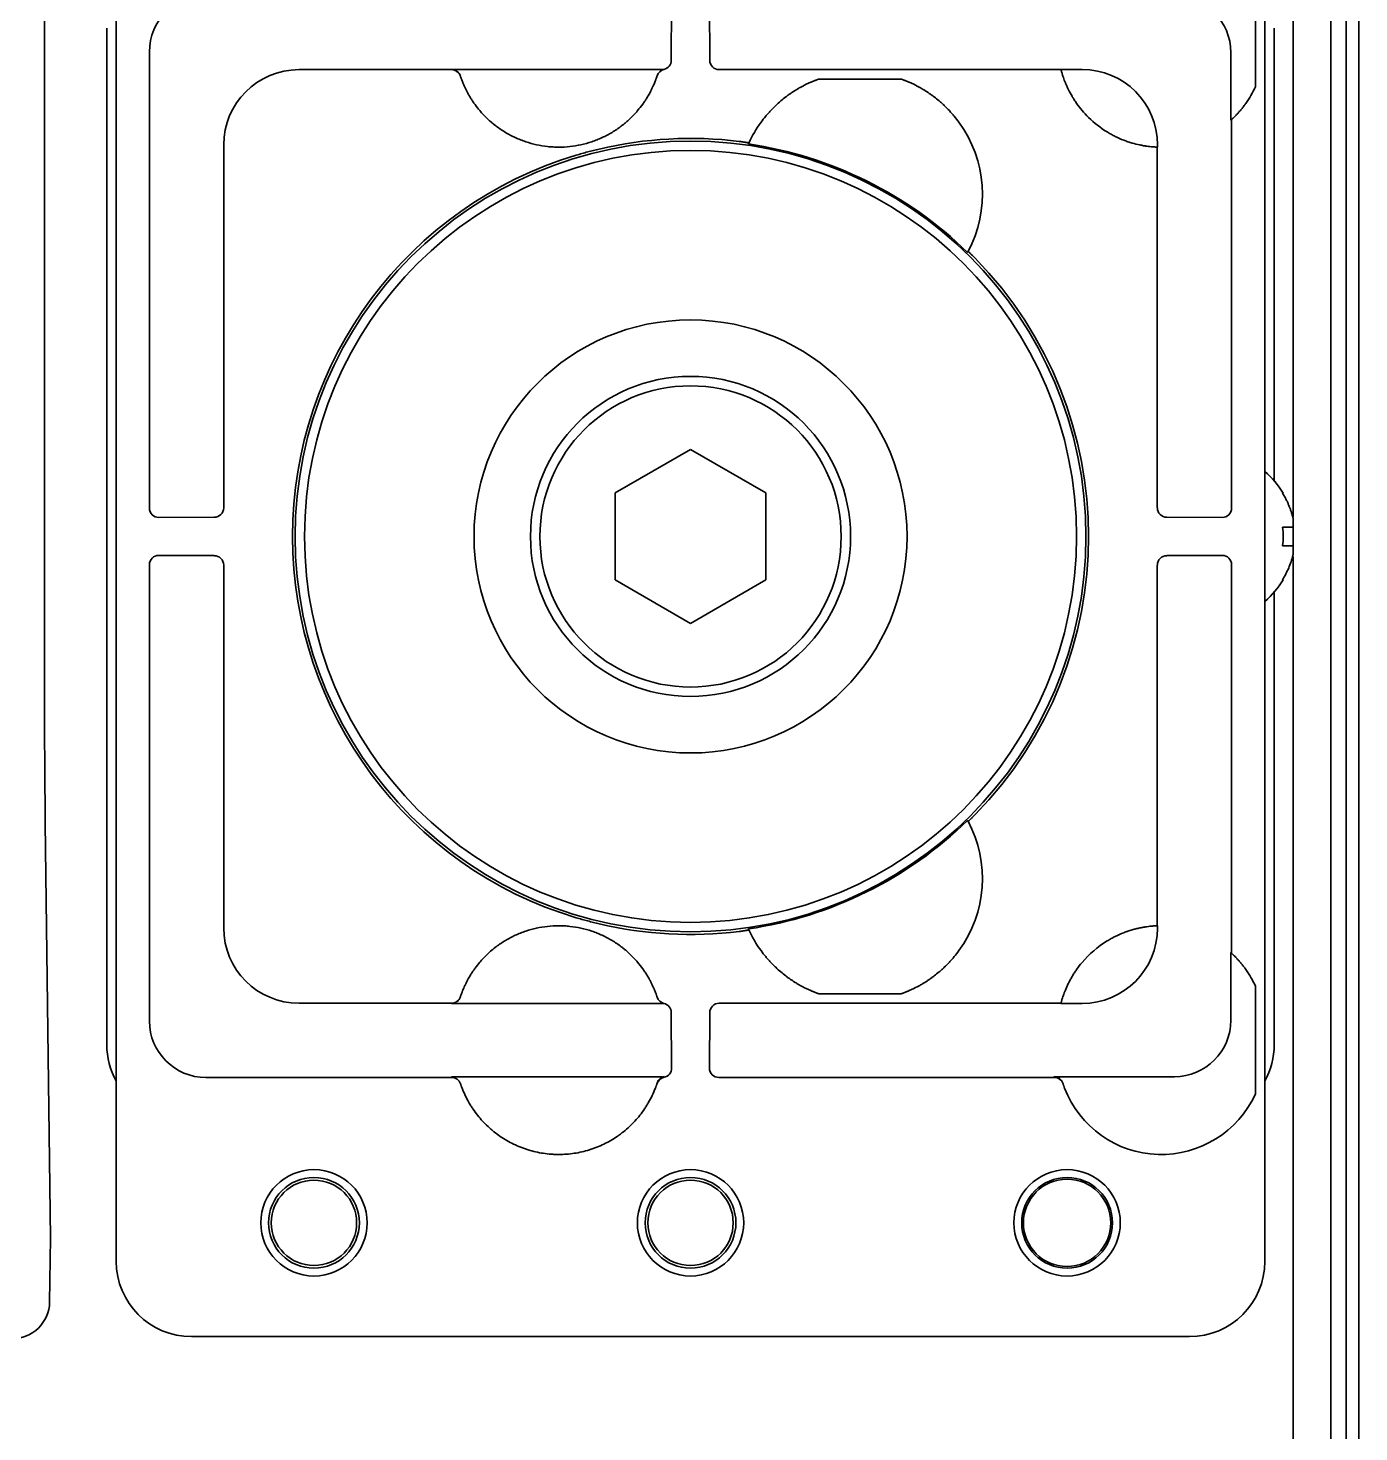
# Model space of a CAD drawing. Extents: x 5819 to 10669, y -850 to 3886.
# Drawn here: x 9163.9 to 9234.6, y 3656.8 to 3731.3 of the extents above; entities that cross this region are included whole.
import ezdxf

# ---------------------------------------------------------------- set-up
doc = ezdxf.new("R2010")
doc.units = 0
doc.header["$LTSCALE"] = 5
doc.layers.add('1', color=7, linetype='CONTINUOUS', true_color=0xffffff)

msp = doc.modelspace()

# ---------------------------------------------------------------- linework, layer by layer
at = {"layer": '1', "color": 7, "linetype": 'Continuous', "lineweight": 35}
for p, q in [((9233.073, 3749.326), (9233.073, 2751.326)), ((9234.573, 2734.526), (9234.573, 3748.526)), ((9164.761, 3747.704), (9164.761, 3696.724)), ((9231.073, 3746.108), (9231.073, 3705.375)), ((9233.894, 3745.526), (9233.894, 2737.526)), ((9168.573, 3742.827), (9168.573, 3665.826)), ((9229.573, 3665.826), (9229.573, 3742.827)), ((9229.073, 3733.944), (9229.073, 3728.208)), ((9198.051, 3729.619), (9198.066, 3732.563)), ((9200.079, 3732.563), (9200.094, 3729.616)), ((9168.073, 3731.327), (9168.073, 3677.326)), ((9230.073, 3707.278), (9230.073, 3731.327)), ((9170.336, 3730.064), (9170.336, 3705.832)), ((9227.77, 3726.428), (9227.77, 3730.024)), ((9178.279, 3729.119), (9186.375, 3729.119)), ((9186.372, 3729.128), (9197.617, 3729.128)), ((9200.594, 3729.119), (9205.288, 3729.119)), ((9205.288, 3729.119), (9205.385, 3729.119)), ((9205.882, 3729.12), (9205.385, 3729.119)), ((9205.883, 3729.12), (9210.263, 3729.12)), ((9210.263, 3729.12), (9210.761, 3729.119)), ((9210.761, 3729.119), (9210.858, 3729.119)), ((9210.858, 3729.119), (9218.749, 3729.119)), ((9218.749, 3729.119), (9218.747, 3729.128)), ((9218.747, 3729.128), (9219.876, 3729.128)), ((9186.848, 3728.781), (9186.848, 3728.781)), ((9210.263, 3728.62), (9205.883, 3728.62)), ((9227.77, 3726.428), (9227.81, 3726.464)), ((9227.81, 3705.832), (9227.81, 3726.464)), ((9223.875, 3725.129), (9223.875, 3725.003)), ((9174.28, 3705.847), (9174.28, 3725.12)), ((9223.875, 3725.003), (9223.866, 3725.004)), ((9223.866, 3725.004), (9223.866, 3705.847)), ((9195.073, 3706.636), (9199.073, 3708.945)), ((9199.073, 3708.945), (9203.073, 3706.636)), ((9195.073, 3702.017), (9195.073, 3706.636)), ((9203.073, 3706.636), (9203.073, 3702.017)), ((9230.518, 3706.626), (9230.551, 3706.626)), ((9170.836, 3705.333), (9173.78, 3705.348)), ((9224.363, 3705.348), (9227.31, 3705.333)), ((9231.073, 3703.82), (9231.073, 3704.821)), ((9170.336, 3702.82), (9170.336, 3678.589)), ((9173.78, 3703.305), (9170.836, 3703.32)), ((9174.28, 3683.533), (9174.28, 3702.805)), ((9223.866, 3702.805), (9223.866, 3683.649)), ((9227.31, 3703.32), (9224.363, 3703.305)), ((9227.81, 3682.188), (9227.81, 3702.82)), ((9231.073, 3703.264), (9231.073, 2864.395)), ((9199.073, 3699.707), (9195.073, 3702.017)), ((9203.073, 3702.017), (9199.073, 3699.707)), ((9230.551, 3702.026), (9230.518, 3702.026)), ((9230.073, 3677.326), (9230.073, 3701.374)), ((9164.803, 3689.105), (9165.073, 3667.055)), ((9223.866, 3683.649), (9223.875, 3683.649)), ((9223.875, 3683.649), (9223.875, 3683.523)), ((9227.77, 3678.628), (9227.77, 3682.224)), ((9229.073, 3680.444), (9229.073, 3674.708)), ((9186.849, 3679.873), (9186.849, 3679.873)), ((9205.883, 3680.033), (9210.263, 3680.033)), ((9186.375, 3679.533), (9178.279, 3679.533)), ((9197.617, 3679.524), (9186.372, 3679.524)), ((9198.066, 3676.089), (9198.051, 3679.036)), ((9200.094, 3679.036), (9200.079, 3676.089)), ((9205.288, 3679.533), (9200.594, 3679.533)), ((9205.385, 3679.533), (9205.288, 3679.533)), ((9205.882, 3679.533), (9205.385, 3679.533)), ((9210.263, 3679.533), (9205.883, 3679.533)), ((9210.761, 3679.533), (9210.263, 3679.533)), ((9210.858, 3679.533), (9210.761, 3679.533)), ((9218.749, 3679.533), (9210.858, 3679.533)), ((9218.747, 3679.524), (9218.749, 3679.533)), ((9219.876, 3679.524), (9218.747, 3679.524)), ((9173.335, 3675.589), (9186.385, 3675.589)), ((9186.372, 3675.628), (9197.547, 3675.628)), ((9186.852, 3675.27), (9186.859, 3675.248)), ((9200.579, 3675.589), (9218.385, 3675.589)), ((9218.372, 3675.628), (9224.771, 3675.628)), ((9165.031, 3663.655), (9165.073, 3667.059)), ((9165.031, 3663.655), (9165.031, 3663.664)), ((9172.572, 3661.826), (9225.573, 3661.826))]:
    msp.add_line(p, q, dxfattribs=at)
for centre, radius in [((9199.073, 3704.326), 21), ((9199.073, 3704.326), 20.5), ((9199.073, 3704.326), 11.5), ((9199.073, 3704.326), 8.5), ((9199.073, 3704.326), 8), ((9179.073, 3667.87), 2.825), ((9199.073, 3667.87), 2.825), ((9219.073, 3667.87), 2.825), ((9179.073, 3667.87), 2.411), ((9179.073, 3667.87), 2.267), ((9199.073, 3667.87), 2.411), ((9199.073, 3667.87), 2.267), ((9219.073, 3667.87), 2.411), ((9219.073, 3667.87), 2.32)]:
    msp.add_circle(centre, radius, dxfattribs=at)
for centre, radius, start, end in [((9224.073, 3730.5), 5.5, 324.66876, 335.38002), ((9208.073, 3722.5), 6.5, 143.94816, 155.25902), ((9208.073, 3722.5), 6.5, 332.04966, 36.05184), ((9224.073, 3730.5), 5.5, 225.48558, 238.47399), ((9199.073, 3704.326), 21.14, 82.96937, 103.24939), ((9199.073, 3704.326), 21.07, 45.69792, 81.61076), ((9199.073, 3704.326), 21.14, 106.69802, 253.30233), ((9199.073, 3704.326), 21.14, 315.6607, 44.3393), ((9226.453, 3704.127), 4.8, 31.37271, 49.458), ((9226.453, 3704.525), 4.8, 310.542, 328.62729), ((9199.073, 3704.326), 21.07, 278.38924, 314.30208), ((9208.073, 3686.152), 6.5, 323.94816, 27.95034), ((9199.073, 3704.326), 21.14, 256.75031, 277.03063), ((9208.073, 3686.152), 6.5, 204.74098, 216.05184), ((9224.073, 3678.152), 5.5, 121.52607, 139.88439), ((9224.073, 3678.152), 5.5, 24.61998, 35.33124), ((9224.073, 3677), 5.5, 201.10696, 335.38002)]:
    msp.add_arc(centre, radius, start, end, dxfattribs=at)
for centre, major_axis, ratio, start_param, end_param in [((9173.336, 3730.063), (-2.122, 2.122), 0.999543, -0.785246, 0.785246), ((9224.77, 3730.023), (2.122, 2.122), 0.999695, 5.497939, 7.068431), ((9197.551, 3729.619), (0.447, 0.224), 0.99981, 4.471961, 5.819492), ((9200.594, 3729.619), (-0.447, 0.224), 0.99981, 0.463693, 2.034337), ((9178.28, 3725.119), (2.828, 2.828), 0.999924, 0.78555, 2.356042), ((9186.375, 3728.619), (0.475, 0.156), 0.999831, 0.000982, 1.253007), ((9197.779, 3728.645), (-0.476, 0.155), 0.999754, -1.019828, 0.010018), ((9219.875, 3725.128), (2.829, 2.829), 0.999695, 5.497939, 7.068431), ((13898.254, 2919.285), (-4696.559, 804.417), 0.03512, -0.009424, -0.009109), ((5726.45, 6966.148), (-3486.444, 3247.993), 0.03512, 3.150702, 3.151017), ((9170.836, 3705.833), (0.448, 0.224), 0.999239, 2.678052, 4.248696), ((9173.78, 3705.847), (0.224, 0.447), 0.99981, 3.605286, 5.17593), ((9224.366, 3705.847), (-0.224, 0.447), 0.99981, 1.107255, 2.677899), ((9227.31, 3705.833), (-0.448, 0.224), 0.999239, 2.03449, 3.605134), ((9170.836, 3702.82), (-0.448, 0.224), 0.999239, -1.107103, 0.463541), ((9173.78, 3702.805), (-0.224, 0.447), 0.99981, 4.248848, 5.819492), ((9224.366, 3702.805), (0.224, 0.447), 0.99981, 0.463693, 2.034337), ((9227.31, 3702.82), (0.448, 0.224), 0.999239, -0.463541, 1.107103), ((9164.993, 3696.696), (0, 13.263), 0.017456, 1.568689, 2.180225), ((5726.45, 442.504), (3486.444, 3247.993), 0.03512, -0.009424, -0.009109), ((9178.28, 3683.533), (-2.828, 2.828), 0.999924, 0.78555, 2.356042), ((13898.254, 4489.368), (4696.559, 804.417), 0.03512, 3.150702, 3.151017), ((9219.875, 3683.524), (-2.829, 2.829), 0.999695, 2.356347, 3.926839), ((9225.772, -3544.486), (0, 7227.617), 0.017452, -0.016161, -0.015848), ((9186.375, 3680.033), (-0.475, 0.156), 0.999831, 1.888894, 3.140919), ((9197.779, 3680.007), (0.476, 0.155), 0.999754, 3.133975, 4.161422), ((9197.551, 3679.033), (-0.447, 0.224), 0.99981, 3.605286, 4.952817), ((9200.594, 3679.033), (0.447, 0.224), 0.99981, 1.107255, 2.677899), ((9173.336, 3678.59), (2.122, 2.122), 0.999543, 2.356347, 3.926839), ((9224.77, 3678.629), (-2.122, 2.122), 0.999695, 2.356347, 3.926839), ((9172.073, 3677.327), (2.829, 2.829), 0.999695, 2.356347, 2.861678), ((9226.072, 3677.327), (-2.829, 2.829), 0.999695, 3.421507, 3.926839), ((9197.566, 3676.089), (-0.224, 0.448), 0.999239, 2.880101, 4.248696), ((9200.579, 3676.089), (0.224, 0.448), 0.999239, 2.03449, 3.605134), ((9186.385, 3675.089), (0.475, 0.157), 0.999831, 0.00409, 1.250828), ((9197.767, 3675.109), (-0.473, 0.161), 0.999761, -1.040382, 0.007909), ((9197.547, 3676.129), (-0.224, 0.447), 0.99981, 2.678052, 2.916971), ((9224.074, 3677.5), (4.243, 4.243), 0.999962, 2.673337, 2.680273), ((9218.385, 3675.089), (0.474, 0.159), 0.999831, 0, 1.246754), ((9224.081, 3677.002), (5.228, 1.734), 0.999252, 3.138522, 3.145428), ((9172.573, 3665.827), (2.829, 2.829), 0.999695, 2.356347, 3.926839), ((9225.572, 3665.827), (-2.829, 2.829), 0.999695, 2.356347, 3.926839), ((9163.031, 3663.665), (1.977, 0.312), 0.977026, 4.552623, 6.122506)]:
    msp.add_ellipse(centre, major_axis=major_axis, ratio=ratio, start_param=start_param, end_param=end_param, dxfattribs=at)
for points, knots in [([(9186.372, 3729.128), (9186.398, 3729.128), (9186.45, 3729.124), (9186.501, 3729.112), (9186.539, 3729.1), (9186.551, 3729.096), (9186.575, 3729.086), (9186.587, 3729.08), (9186.622, 3729.063), (9186.644, 3729.049), (9186.676, 3729.026), (9186.686, 3729.018), (9186.706, 3729.001), (9186.716, 3728.992), (9186.743, 3728.964), (9186.76, 3728.945), (9186.791, 3728.903), (9186.805, 3728.88), (9186.829, 3728.834), (9186.839, 3728.809), (9186.847, 3728.784)], [0, 0, 0, 0, 0.125, 0.25, 0.25, 0.3125, 0.3125, 0.375, 0.375, 0.5, 0.5, 0.5625, 0.5625, 0.625, 0.625, 0.75, 0.75, 0.875, 0.875, 1, 1, 1, 1]), ([(9186.375, 3729.119), (9186.375, 3729.121), (9186.374, 3729.122), (9186.373, 3729.125), (9186.373, 3729.127), (9186.372, 3729.128)], [0, 0, 0, 0, 0.499999, 0.499999, 1, 1, 1, 1]), ([(9219.866, 3726.957), (9219.764, 3727.078), (9219.669, 3727.201), (9219.536, 3727.389), (9219.494, 3727.452), (9219.433, 3727.547), (9219.403, 3727.594), (9219.374, 3727.642), (9219.354, 3727.674), (9219.345, 3727.689), (9219.261, 3727.832), (9219.195, 3727.956), (9219.108, 3728.133), (9219.08, 3728.191), (9219.042, 3728.276), (9219.024, 3728.318), (9219.006, 3728.359), (9218.995, 3728.387), (9218.989, 3728.4), (9218.94, 3728.52), (9218.904, 3728.617), (9218.86, 3728.745), (9218.847, 3728.785), (9218.832, 3728.832), (9218.829, 3728.841), (9218.823, 3728.859), (9218.821, 3728.868), (9218.813, 3728.893), (9218.808, 3728.909), (9218.794, 3728.955), (9218.779, 3729.009), (9218.768, 3729.049), (9218.761, 3729.073), (9218.759, 3729.081), (9218.756, 3729.093), (9218.754, 3729.099), (9218.751, 3729.112), (9218.749, 3729.118), (9218.749, 3729.119)], [0, 0, 0, 0, 0.125, 0.125, 0.1875, 0.1875, 0.21875, 0.234375, 0.234375, 0.25, 0.25, 0.375, 0.375, 0.4375, 0.4375, 0.46875, 0.484375, 0.484375, 0.5, 0.5, 0.625, 0.625, 0.6875, 0.6875, 0.703125, 0.703125, 0.71875, 0.71875, 0.75, 0.75, 0.8125, 0.875, 0.875, 0.90625, 0.90625, 0.9375, 0.9375, 1, 1, 1, 1]), ([(9186.85, 3728.776), (9186.85, 3728.775), (9186.853, 3728.766), (9186.863, 3728.735), (9186.875, 3728.703), (9186.883, 3728.678), (9186.885, 3728.673), (9186.889, 3728.663), (9186.891, 3728.657), (9186.897, 3728.641), (9186.901, 3728.629), (9186.915, 3728.591), (9186.935, 3728.535), (9186.962, 3728.468), (9186.983, 3728.414), (9186.991, 3728.396), (9187.007, 3728.357), (9187.016, 3728.337), (9187.042, 3728.276), (9187.062, 3728.233), (9187.124, 3728.099), (9187.171, 3728.002), (9187.241, 3727.874), (9187.255, 3727.848), (9187.284, 3727.795), (9187.299, 3727.769), (9187.345, 3727.69), (9187.377, 3727.637), (9187.444, 3727.53), (9187.479, 3727.476), (9187.534, 3727.394), (9187.553, 3727.367), (9187.591, 3727.313), (9187.61, 3727.286), (9187.708, 3727.151), (9187.791, 3727.046), (9187.879, 3726.943)], [0, 0, 0, 0, 0.0625, 0.125, 0.1875, 0.1875, 0.203125, 0.203125, 0.21875, 0.21875, 0.25, 0.25, 0.3125, 0.375, 0.375, 0.40625, 0.40625, 0.4375, 0.4375, 0.5, 0.5, 0.625, 0.625, 0.65625, 0.65625, 0.6875, 0.6875, 0.75, 0.75, 0.8125, 0.8125, 0.84375, 0.84375, 0.875, 0.875, 1, 1, 1, 1]), ([(9196.265, 3726.943), (9196.361, 3727.057), (9196.452, 3727.173), (9196.58, 3727.35), (9196.621, 3727.41), (9196.67, 3727.484), (9196.68, 3727.499), (9196.699, 3727.529), (9196.709, 3727.544), (9196.738, 3727.589), (9196.756, 3727.619), (9196.846, 3727.766), (9196.909, 3727.881), (9196.979, 3728.017), (9196.993, 3728.044), (9197.019, 3728.097), (9197.032, 3728.123), (9197.068, 3728.2), (9197.09, 3728.249), (9197.111, 3728.295)], [0, 0, 0, 0, 0.25, 0.25, 0.375, 0.375, 0.40625, 0.40625, 0.4375, 0.4375, 0.5, 0.5, 0.75, 0.75, 0.8125, 0.8125, 0.875, 0.875, 1, 1, 1, 1]), ([(9197.111, 3728.295), (9197.145, 3728.372), (9197.173, 3728.442), (9197.21, 3728.535), (9197.221, 3728.564), (9197.236, 3728.604), (9197.24, 3728.617), (9197.249, 3728.642), (9197.253, 3728.653), (9197.273, 3728.708), (9197.284, 3728.742), (9197.296, 3728.776), (9197.299, 3728.785), (9197.302, 3728.794), (9197.302, 3728.796), (9197.303, 3728.799), (9197.304, 3728.8), (9197.304, 3728.8)], [0, 0, 0, 0, 0.25, 0.25, 0.375, 0.375, 0.4375, 0.4375, 0.5, 0.5, 0.75, 0.75, 0.875, 0.875, 0.9375, 0.9375, 1, 1, 1, 1]), ([(9204.813, 3728.123), (9204.788, 3728.109), (9204.759, 3728.092), (9204.696, 3728.054), (9204.662, 3728.033), (9204.608, 3727.999), (9204.589, 3727.987), (9204.551, 3727.963), (9204.532, 3727.951), (9204.473, 3727.912), (9204.433, 3727.885), (9204.35, 3727.828), (9204.307, 3727.798), (9204.221, 3727.736), (9204.177, 3727.703), (9204.044, 3727.602), (9203.955, 3727.53), (9203.776, 3727.378), (9203.686, 3727.297), (9203.551, 3727.169), (9203.506, 3727.125), (9203.438, 3727.057), (9203.415, 3727.034), (9203.371, 3726.987), (9203.348, 3726.964), (9203.304, 3726.916), (9203.281, 3726.892), (9203.237, 3726.843), (9203.171, 3726.77), (9203.107, 3726.694), (9202.98, 3726.541), (9202.898, 3726.435), (9202.818, 3726.325)], [0, 0, 0, 0, 0.0625, 0.0625, 0.125, 0.125, 0.15625, 0.15625, 0.1875, 0.1875, 0.25, 0.25, 0.3125, 0.3125, 0.375, 0.375, 0.5, 0.5, 0.625, 0.625, 0.6875, 0.6875, 0.71875, 0.71875, 0.75, 0.75, 0.78125, 0.78125, 0.8125, 0.875, 0.875, 1, 1, 1, 1]), ([(9213.328, 3726.325), (9213.248, 3726.435), (9213.166, 3726.541), (9213.059, 3726.67), (9213.037, 3726.696), (9212.994, 3726.746), (9212.972, 3726.771), (9212.907, 3726.845), (9212.863, 3726.894), (9212.731, 3727.035), (9212.642, 3727.124), (9212.507, 3727.253), (9212.462, 3727.294), (9212.394, 3727.355), (9212.371, 3727.376), (9212.326, 3727.415), (9212.303, 3727.435), (9212.19, 3727.531), (9212.1, 3727.603), (9211.968, 3727.703), (9211.925, 3727.736), (9211.839, 3727.798), (9211.797, 3727.827), (9211.735, 3727.87), (9211.714, 3727.884), (9211.673, 3727.912), (9211.653, 3727.925), (9211.594, 3727.963), (9211.556, 3727.988), (9211.502, 3728.022), (9211.484, 3728.033), (9211.45, 3728.053), (9211.434, 3728.063), (9211.387, 3728.092), (9211.358, 3728.109), (9211.333, 3728.123)], [0, 0, 0, 0, 0.125, 0.125, 0.15625, 0.15625, 0.1875, 0.1875, 0.25, 0.25, 0.375, 0.375, 0.4375, 0.4375, 0.46875, 0.46875, 0.5, 0.5, 0.625, 0.625, 0.6875, 0.6875, 0.75, 0.75, 0.78125, 0.78125, 0.8125, 0.8125, 0.875, 0.875, 0.90625, 0.90625, 0.9375, 0.9375, 1, 1, 1, 1]), ([(9187.879, 3726.943), (9188.009, 3726.79), (9188.146, 3726.645), (9188.363, 3726.44), (9188.437, 3726.373), (9188.552, 3726.276), (9188.59, 3726.244), (9188.668, 3726.182), (9188.708, 3726.151), (9188.906, 3726), (9189.07, 3725.889), (9189.409, 3725.686), (9189.583, 3725.593), (9189.853, 3725.469), (9189.944, 3725.429), (9190.083, 3725.374), (9190.13, 3725.356), (9190.224, 3725.322), (9190.271, 3725.305), (9190.508, 3725.226), (9190.699, 3725.173), (9191.085, 3725.088), (9191.28, 3725.056), (9191.575, 3725.024), (9191.674, 3725.016), (9191.823, 3725.008), (9191.872, 3725.006), (9191.972, 3725.003), (9192.022, 3725.002), (9192.272, 3725.002), (9192.47, 3725.013), (9192.864, 3725.056), (9193.058, 3725.088), (9193.445, 3725.173), (9193.636, 3725.226), (9193.873, 3725.306), (9193.921, 3725.322), (9194.014, 3725.357), (9194.154, 3725.41), (9194.29, 3725.469), (9194.56, 3725.593), (9194.734, 3725.686), (9195.073, 3725.889), (9195.237, 3726), (9195.436, 3726.151), (9195.476, 3726.182), (9195.554, 3726.245), (9195.669, 3726.34), (9195.781, 3726.44), (9195.998, 3726.645), (9196.135, 3726.79), (9196.265, 3726.943)], [0, 0, 0, 0, 0.0625, 0.0625, 0.09375, 0.09375, 0.109375, 0.109375, 0.125, 0.125, 0.1875, 0.1875, 0.25, 0.25, 0.28125, 0.28125, 0.296875, 0.296875, 0.3125, 0.3125, 0.375, 0.375, 0.4375, 0.4375, 0.46875, 0.46875, 0.484375, 0.484375, 0.5, 0.5, 0.5625, 0.5625, 0.625, 0.625, 0.6875, 0.6875, 0.703125, 0.703125, 0.71875, 0.75, 0.75, 0.8125, 0.8125, 0.875, 0.875, 0.890625, 0.890625, 0.90625, 0.9375, 0.9375, 1, 1, 1, 1]), ([(9228.56, 3727.319), (9228.524, 3727.268), (9228.487, 3727.218), (9228.412, 3727.12), (9228.375, 3727.072), (9228.298, 3726.978), (9228.259, 3726.932), (9228.201, 3726.865), (9228.181, 3726.843), (9228.143, 3726.8), (9228.124, 3726.779), (9228.086, 3726.739), (9228.067, 3726.719), (9228.04, 3726.69), (9228.031, 3726.681), (9228.013, 3726.663), (9228.005, 3726.654), (9227.961, 3726.61), (9227.93, 3726.579), (9227.896, 3726.546), (9227.889, 3726.539), (9227.877, 3726.527), (9227.871, 3726.522), (9227.854, 3726.506), (9227.844, 3726.497), (9227.832, 3726.485), (9227.829, 3726.482), (9227.822, 3726.476), (9227.82, 3726.474), (9227.813, 3726.467), (9227.811, 3726.465), (9227.81, 3726.464)], [0, 0, 0, 0, 0.125, 0.125, 0.25, 0.25, 0.375, 0.375, 0.4375, 0.4375, 0.5, 0.5, 0.5625, 0.5625, 0.59375, 0.59375, 0.625, 0.625, 0.75, 0.75, 0.78125, 0.78125, 0.8125, 0.8125, 0.875, 0.875, 0.90625, 0.90625, 0.9375, 0.9375, 1, 1, 1, 1]), ([(9202.169, 3725.22), (9202.17, 3725.221), (9202.167, 3725.223), (9202.158, 3725.226), (9202.154, 3725.227), (9202.146, 3725.229), (9202.144, 3725.23), (9202.138, 3725.231), (9202.135, 3725.232), (9202.119, 3725.235), (9202.103, 3725.239), (9202.075, 3725.244), (9202.065, 3725.246), (9202.043, 3725.25), (9202.021, 3725.254), (9201.996, 3725.258), (9201.97, 3725.263), (9201.956, 3725.265), (9201.914, 3725.272), (9201.885, 3725.276), (9201.839, 3725.283), (9201.823, 3725.285), (9201.792, 3725.29), (9201.775, 3725.292), (9201.727, 3725.298), (9201.694, 3725.303), (9201.66, 3725.307)], [0, 0, 0, 0, 0.125, 0.125, 0.1875, 0.1875, 0.21875, 0.21875, 0.25, 0.25, 0.375, 0.375, 0.4375, 0.4375, 0.5, 0.5625, 0.5625, 0.625, 0.625, 0.75, 0.75, 0.8125, 0.8125, 0.875, 0.875, 1, 1, 1, 1]), ([(9222.931, 3725.12), (9222.801, 3725.147), (9222.666, 3725.181), (9222.453, 3725.243), (9222.381, 3725.266), (9222.27, 3725.303), (9222.233, 3725.316), (9222.158, 3725.344), (9222.121, 3725.358), (9221.933, 3725.43), (9221.783, 3725.496), (9221.598, 3725.588), (9221.561, 3725.607), (9221.487, 3725.645), (9221.45, 3725.665), (9221.341, 3725.726), (9221.268, 3725.768), (9221.197, 3725.812)], [0, 0, 0, 0, 0.25, 0.25, 0.375, 0.375, 0.4375, 0.4375, 0.5, 0.5, 0.75, 0.75, 0.8125, 0.8125, 0.875, 0.875, 1, 1, 1, 1]), ([(9194.228, 3724.903), (9194.125, 3724.879), (9194.022, 3724.854), (9193.816, 3724.802), (9193.611, 3724.749), (9193.406, 3724.692), (9193.202, 3724.635), (9193.1, 3724.605), (9192.999, 3724.574)], [0, 0, 0, 0, 0.25, 0.25, 0.5, 0.75, 0.75, 1, 1, 1, 1]), ([(9223.866, 3725.004), (9223.864, 3725.004), (9223.857, 3725.004), (9223.834, 3725.005), (9223.818, 3725.006), (9223.775, 3725.008), (9223.749, 3725.009), (9223.709, 3725.012), (9223.701, 3725.012), (9223.685, 3725.013), (9223.658, 3725.015), (9223.63, 3725.018), (9223.57, 3725.023), (9223.525, 3725.027), (9223.428, 3725.038), (9223.375, 3725.044), (9223.303, 3725.054), (9223.288, 3725.056), (9223.258, 3725.06), (9223.213, 3725.067), (9223.166, 3725.075), (9223.069, 3725.092), (9223.002, 3725.105), (9222.931, 3725.12)], [0, 0, 0, 0, 0.125, 0.125, 0.25, 0.25, 0.375, 0.375, 0.40625, 0.40625, 0.4375, 0.5, 0.5, 0.625, 0.625, 0.75, 0.75, 0.78125, 0.78125, 0.8125, 0.875, 0.875, 1, 1, 1, 1]), ([(9214.192, 3719.101), (9214.169, 3719.125), (9214.145, 3719.148), (9214.111, 3719.183), (9214.099, 3719.194), (9214.077, 3719.217), (9214.065, 3719.228), (9214.032, 3719.261), (9214.011, 3719.281), (9213.98, 3719.31), (9213.97, 3719.32), (9213.956, 3719.333), (9213.951, 3719.338), (9213.942, 3719.347), (9213.937, 3719.351), (9213.915, 3719.371), (9213.899, 3719.386), (9213.881, 3719.402), (9213.877, 3719.405), (9213.871, 3719.411), (9213.867, 3719.414), (9213.858, 3719.422), (9213.853, 3719.426), (9213.837, 3719.439), (9213.829, 3719.445), (9213.821, 3719.451), (9213.819, 3719.452), (9213.816, 3719.454), (9213.815, 3719.454), (9213.815, 3719.453)], [0, 0, 0, 0, 0.125, 0.125, 0.1875, 0.1875, 0.25, 0.25, 0.375, 0.375, 0.4375, 0.4375, 0.46875, 0.46875, 0.5, 0.5, 0.625, 0.625, 0.65625, 0.65625, 0.6875, 0.6875, 0.75, 0.75, 0.875, 0.875, 0.9375, 0.9375, 1, 1, 1, 1]), ([(9230.518, 3704.826), (9230.642, 3704.826), (9230.75, 3704.826), (9230.888, 3704.826), (9230.93, 3704.826), (9231.006, 3704.826), (9231.039, 3704.826), (9231.069, 3704.826)], [0, 0, 0, 0, 0.5, 0.5, 0.75, 0.75, 1, 1, 1, 1]), ([(9230.518, 3702.026), (9230.642, 3702.229), (9230.75, 3702.439), (9230.888, 3702.764), (9230.93, 3702.874), (9231.006, 3703.097), (9231.039, 3703.211), (9231.069, 3703.326)], [0, 0, 0, 0, 0.5, 0.5, 0.75, 0.75, 1, 1, 1, 1]), ([(9213.815, 3689.199), (9213.815, 3689.198), (9213.818, 3689.199), (9213.826, 3689.205), (9213.83, 3689.207), (9213.836, 3689.212), (9213.838, 3689.214), (9213.842, 3689.217), (9213.845, 3689.219), (9213.858, 3689.23), (9213.87, 3689.241), (9213.891, 3689.26), (9213.899, 3689.267), (9213.915, 3689.281), (9213.932, 3689.297), (9213.95, 3689.314), (9213.97, 3689.332), (9213.98, 3689.341), (9214.01, 3689.371), (9214.032, 3689.391), (9214.065, 3689.424), (9214.076, 3689.435), (9214.099, 3689.457), (9214.111, 3689.469), (9214.145, 3689.504), (9214.169, 3689.527), (9214.192, 3689.551)], [0, 0, 0, 0, 0.125, 0.125, 0.1875, 0.1875, 0.21875, 0.21875, 0.25, 0.25, 0.375, 0.375, 0.4375, 0.4375, 0.5, 0.5625, 0.5625, 0.625, 0.625, 0.75, 0.75, 0.8125, 0.8125, 0.875, 0.875, 1, 1, 1, 1]), ([(9196.265, 3681.709), (9196.135, 3681.862), (9195.998, 3682.007), (9195.781, 3682.213), (9195.706, 3682.279), (9195.592, 3682.376), (9195.553, 3682.408), (9195.475, 3682.471), (9195.436, 3682.501), (9195.237, 3682.652), (9195.073, 3682.763), (9194.735, 3682.966), (9194.56, 3683.059), (9194.29, 3683.184), (9194.199, 3683.223), (9194.06, 3683.278), (9194.014, 3683.296), (9193.92, 3683.33), (9193.873, 3683.347), (9193.636, 3683.427), (9193.445, 3683.479), (9193.059, 3683.564), (9192.864, 3683.596), (9192.569, 3683.628), (9192.47, 3683.636), (9192.321, 3683.644), (9192.271, 3683.646), (9192.171, 3683.649), (9192.121, 3683.65), (9191.871, 3683.65), (9191.673, 3683.639), (9191.28, 3683.596), (9191.085, 3683.564), (9190.699, 3683.479), (9190.507, 3683.426), (9190.27, 3683.347), (9190.223, 3683.33), (9190.129, 3683.296), (9189.99, 3683.242), (9189.853, 3683.184), (9189.584, 3683.059), (9189.409, 3682.967), (9189.071, 3682.763), (9188.906, 3682.652), (9188.707, 3682.501), (9188.668, 3682.47), (9188.59, 3682.408), (9188.474, 3682.312), (9188.363, 3682.212), (9188.146, 3682.007), (9188.009, 3681.862), (9187.879, 3681.709)], [0, 0, 0, 0, 0.0625, 0.0625, 0.09375, 0.09375, 0.109375, 0.109375, 0.125, 0.125, 0.1875, 0.1875, 0.25, 0.25, 0.28125, 0.28125, 0.296875, 0.296875, 0.3125, 0.3125, 0.375, 0.375, 0.4375, 0.4375, 0.46875, 0.46875, 0.484375, 0.484375, 0.5, 0.5, 0.5625, 0.5625, 0.625, 0.625, 0.6875, 0.6875, 0.703125, 0.703125, 0.71875, 0.75, 0.75, 0.8125, 0.8125, 0.875, 0.875, 0.890625, 0.890625, 0.90625, 0.9375, 0.9375, 1, 1, 1, 1]), ([(9192.999, 3684.078), (9193.101, 3684.047), (9193.202, 3684.018), (9193.406, 3683.96), (9193.611, 3683.904), (9193.816, 3683.85), (9194.022, 3683.799), (9194.125, 3683.773), (9194.228, 3683.749)], [0, 0, 0, 0, 0.25, 0.25, 0.5, 0.75, 0.75, 1, 1, 1, 1]), ([(9201.66, 3683.345), (9201.694, 3683.35), (9201.727, 3683.354), (9201.775, 3683.36), (9201.791, 3683.362), (9201.823, 3683.367), (9201.839, 3683.369), (9201.885, 3683.376), (9201.914, 3683.38), (9201.956, 3683.387), (9201.969, 3683.389), (9201.989, 3683.393), (9201.995, 3683.394), (9202.008, 3683.396), (9202.014, 3683.397), (9202.044, 3683.402), (9202.065, 3683.406), (9202.088, 3683.411), (9202.093, 3683.411), (9202.102, 3683.413), (9202.106, 3683.414), (9202.118, 3683.417), (9202.125, 3683.418), (9202.144, 3683.423), (9202.154, 3683.425), (9202.164, 3683.428), (9202.166, 3683.429), (9202.169, 3683.431), (9202.17, 3683.432), (9202.169, 3683.432)], [0, 0, 0, 0, 0.125, 0.125, 0.1875, 0.1875, 0.25, 0.25, 0.375, 0.375, 0.4375, 0.4375, 0.46875, 0.46875, 0.5, 0.5, 0.625, 0.625, 0.65625, 0.65625, 0.6875, 0.6875, 0.75, 0.75, 0.875, 0.875, 0.9375, 0.9375, 1, 1, 1, 1]), ([(9221.197, 3682.841), (9221.268, 3682.884), (9221.34, 3682.926), (9221.485, 3683.007), (9221.559, 3683.045), (9221.779, 3683.154), (9221.928, 3683.22), (9222.116, 3683.293), (9222.154, 3683.307), (9222.21, 3683.328), (9222.229, 3683.334), (9222.267, 3683.347), (9222.36, 3683.38), (9222.451, 3683.408), (9222.593, 3683.45), (9222.663, 3683.469), (9222.8, 3683.504), (9222.866, 3683.519), (9222.931, 3683.533)], [0, 0, 0, 0, 0.125, 0.125, 0.25, 0.25, 0.5, 0.5, 0.5625, 0.5625, 0.59375, 0.59375, 0.625, 0.75, 0.75, 0.875, 0.875, 1, 1, 1, 1]), ([(9222.931, 3683.533), (9223.002, 3683.548), (9223.07, 3683.561), (9223.198, 3683.583), (9223.258, 3683.592), (9223.372, 3683.608), (9223.425, 3683.614), (9223.524, 3683.625), (9223.569, 3683.63), (9223.649, 3683.636), (9223.685, 3683.639), (9223.747, 3683.643), (9223.774, 3683.644), (9223.817, 3683.647), (9223.851, 3683.648), (9223.864, 3683.649), (9223.866, 3683.649)], [0, 0, 0, 0, 0.125, 0.125, 0.25, 0.25, 0.375, 0.375, 0.5, 0.5, 0.625, 0.625, 0.75, 0.75, 0.875, 1, 1, 1, 1]), ([(9202.818, 3682.327), (9202.898, 3682.217), (9202.98, 3682.112), (9203.107, 3681.958), (9203.15, 3681.908), (9203.215, 3681.833), (9203.237, 3681.809), (9203.281, 3681.76), (9203.304, 3681.736), (9203.348, 3681.688), (9203.371, 3681.665), (9203.415, 3681.618), (9203.438, 3681.595), (9203.506, 3681.527), (9203.551, 3681.483), (9203.686, 3681.355), (9203.776, 3681.274), (9203.955, 3681.122), (9204.044, 3681.05), (9204.177, 3680.949), (9204.221, 3680.916), (9204.307, 3680.854), (9204.35, 3680.824), (9204.433, 3680.767), (9204.473, 3680.74), (9204.532, 3680.702), (9204.551, 3680.689), (9204.589, 3680.665), (9204.608, 3680.653), (9204.662, 3680.619), (9204.696, 3680.598), (9204.759, 3680.561), (9204.788, 3680.544), (9204.813, 3680.529)], [0, 0, 0, 0, 0.125, 0.125, 0.1875, 0.1875, 0.21875, 0.21875, 0.25, 0.25, 0.28125, 0.28125, 0.3125, 0.3125, 0.375, 0.375, 0.5, 0.5, 0.625, 0.625, 0.6875, 0.6875, 0.75, 0.75, 0.8125, 0.8125, 0.84375, 0.84375, 0.875, 0.875, 0.9375, 0.9375, 1, 1, 1, 1]), ([(9211.333, 3680.529), (9211.358, 3680.544), (9211.387, 3680.561), (9211.434, 3680.589), (9211.45, 3680.599), (9211.484, 3680.62), (9211.502, 3680.631), (9211.556, 3680.665), (9211.594, 3680.689), (9211.653, 3680.727), (9211.673, 3680.741), (9211.714, 3680.768), (9211.735, 3680.782), (9211.797, 3680.825), (9211.839, 3680.855), (9211.925, 3680.917), (9211.968, 3680.949), (9212.1, 3681.049), (9212.19, 3681.121), (9212.303, 3681.217), (9212.326, 3681.237), (9212.371, 3681.277), (9212.44, 3681.337), (9212.507, 3681.4), (9212.642, 3681.528), (9212.731, 3681.618), (9212.863, 3681.759), (9212.907, 3681.807), (9212.972, 3681.881), (9212.994, 3681.906), (9213.037, 3681.957), (9213.059, 3681.982), (9213.166, 3682.111), (9213.248, 3682.217), (9213.328, 3682.327)], [0, 0, 0, 0, 0.0625, 0.0625, 0.09375, 0.09375, 0.125, 0.125, 0.1875, 0.1875, 0.21875, 0.21875, 0.25, 0.25, 0.3125, 0.3125, 0.375, 0.375, 0.5, 0.5, 0.53125, 0.53125, 0.5625, 0.625, 0.625, 0.75, 0.75, 0.8125, 0.8125, 0.84375, 0.84375, 0.875, 0.875, 1, 1, 1, 1]), ([(9227.81, 3682.188), (9227.811, 3682.187), (9227.813, 3682.185), (9227.822, 3682.177), (9227.828, 3682.171), (9227.84, 3682.16), (9227.844, 3682.156), (9227.854, 3682.147), (9227.859, 3682.142), (9227.876, 3682.126), (9227.888, 3682.114), (9227.909, 3682.094), (9227.916, 3682.087), (9227.931, 3682.073), (9227.938, 3682.065), (9227.962, 3682.042), (9227.978, 3682.026), (9228.012, 3681.991), (9228.03, 3681.973), (9228.057, 3681.944), (9228.066, 3681.934), (9228.085, 3681.915), (9228.094, 3681.905), (9228.141, 3681.854), (9228.18, 3681.812), (9228.238, 3681.745), (9228.257, 3681.722), (9228.296, 3681.676), (9228.316, 3681.653), (9228.374, 3681.581), (9228.412, 3681.533), (9228.487, 3681.434), (9228.524, 3681.384), (9228.56, 3681.333)], [0, 0, 0, 0, 0.0625, 0.0625, 0.125, 0.125, 0.15625, 0.15625, 0.1875, 0.1875, 0.25, 0.25, 0.28125, 0.28125, 0.3125, 0.3125, 0.375, 0.375, 0.4375, 0.4375, 0.46875, 0.46875, 0.5, 0.5, 0.625, 0.625, 0.6875, 0.6875, 0.75, 0.75, 0.875, 0.875, 1, 1, 1, 1]), ([(9187.879, 3681.709), (9187.791, 3681.606), (9187.709, 3681.501), (9187.592, 3681.341), (9187.554, 3681.288), (9187.499, 3681.207), (9187.481, 3681.18), (9187.446, 3681.125), (9187.428, 3681.098), (9187.344, 3680.963), (9187.283, 3680.858), (9187.201, 3680.706), (9187.176, 3680.656), (9187.145, 3680.596), (9187.139, 3680.584), (9187.128, 3680.56), (9187.122, 3680.548), (9187.105, 3680.512), (9187.094, 3680.489), (9187.042, 3680.377), (9187.007, 3680.295), (9186.97, 3680.205), (9186.963, 3680.187), (9186.953, 3680.162), (9186.95, 3680.154), (9186.943, 3680.137), (9186.928, 3680.098), (9186.905, 3680.034), (9186.889, 3679.99), (9186.878, 3679.96), (9186.875, 3679.951), (9186.87, 3679.935), (9186.867, 3679.927), (9186.86, 3679.907), (9186.853, 3679.886), (9186.85, 3679.878), (9186.85, 3679.876)], [0, 0, 0, 0, 0.125, 0.125, 0.1875, 0.1875, 0.21875, 0.21875, 0.25, 0.25, 0.375, 0.375, 0.4375, 0.4375, 0.453125, 0.453125, 0.46875, 0.46875, 0.5, 0.5, 0.625, 0.625, 0.65625, 0.65625, 0.671875, 0.671875, 0.6875, 0.75, 0.8125, 0.8125, 0.84375, 0.84375, 0.875, 0.875, 0.9375, 1, 1, 1, 1]), ([(9197.111, 3680.357), (9197.09, 3680.403), (9197.068, 3680.452), (9197.02, 3680.553), (9196.995, 3680.605), (9196.953, 3680.687), (9196.931, 3680.728), (9196.908, 3680.771), (9196.892, 3680.799), (9196.884, 3680.814), (9196.844, 3680.886), (9196.81, 3680.944), (9196.739, 3681.062), (9196.701, 3681.121), (9196.642, 3681.21), (9196.622, 3681.24), (9196.581, 3681.3), (9196.56, 3681.33), (9196.452, 3681.479), (9196.361, 3681.596), (9196.265, 3681.709)], [0, 0, 0, 0, 0.125, 0.125, 0.25, 0.25, 0.3125, 0.34375, 0.34375, 0.375, 0.375, 0.5, 0.5, 0.625, 0.625, 0.6875, 0.6875, 0.75, 0.75, 1, 1, 1, 1]), ([(9218.749, 3679.533), (9218.749, 3679.535), (9218.751, 3679.54), (9218.755, 3679.558), (9218.762, 3679.583), (9218.773, 3679.622), (9218.781, 3679.652), (9218.783, 3679.658), (9218.786, 3679.67), (9218.788, 3679.677), (9218.794, 3679.697), (9218.798, 3679.712), (9218.812, 3679.757), (9218.833, 3679.824), (9218.859, 3679.904), (9218.881, 3679.968), (9218.893, 3680.001), (9218.905, 3680.036), (9218.914, 3680.06), (9218.919, 3680.072), (9218.941, 3680.133), (9218.961, 3680.183), (9219.026, 3680.342), (9219.076, 3680.455), (9219.15, 3680.605), (9219.165, 3680.636), (9219.197, 3680.697), (9219.213, 3680.727), (9219.263, 3680.82), (9219.298, 3680.882), (9219.372, 3681.008), (9219.41, 3681.071), (9219.472, 3681.166), (9219.493, 3681.198), (9219.536, 3681.261), (9219.557, 3681.293), (9219.669, 3681.451), (9219.765, 3681.575), (9219.867, 3681.696)], [0, 0, 0, 0, 0.0625, 0.0625, 0.125, 0.1875, 0.1875, 0.203125, 0.203125, 0.21875, 0.21875, 0.25, 0.25, 0.3125, 0.375, 0.375, 0.40625, 0.421875, 0.421875, 0.4375, 0.4375, 0.5, 0.5, 0.625, 0.625, 0.65625, 0.65625, 0.6875, 0.6875, 0.75, 0.75, 0.8125, 0.8125, 0.84375, 0.84375, 0.875, 0.875, 1, 1, 1, 1]), ([(9210.687, 3680.201), (9211.045, 3680.359), (9211.247, 3680.479), (9211.333, 3680.529), (9211.333, 3680.529), (9211.333, 3680.529)], [0, 0, 0, 0, 0.99996, 0.99996, 1, 1, 1, 1]), ([(9186.847, 3679.868), (9186.839, 3679.843), (9186.819, 3679.795), (9186.792, 3679.75), (9186.768, 3679.719), (9186.76, 3679.708), (9186.743, 3679.688), (9186.734, 3679.679), (9186.707, 3679.651), (9186.687, 3679.634), (9186.655, 3679.611), (9186.644, 3679.604), (9186.622, 3679.59), (9186.61, 3679.584), (9186.576, 3679.566), (9186.552, 3679.556), (9186.502, 3679.54), (9186.476, 3679.534), (9186.425, 3679.526), (9186.398, 3679.524), (9186.372, 3679.524)], [0, 0, 0, 0, 0.125, 0.25, 0.25, 0.3125, 0.3125, 0.375, 0.375, 0.5, 0.5, 0.5625, 0.5625, 0.625, 0.625, 0.75, 0.75, 0.875, 0.875, 1, 1, 1, 1]), ([(9197.304, 3679.852), (9197.303, 3679.855), (9197.299, 3679.868), (9197.287, 3679.903), (9197.282, 3679.918), (9197.273, 3679.943), (9197.27, 3679.952), (9197.263, 3679.972), (9197.259, 3679.982), (9197.24, 3680.037), (9197.22, 3680.09), (9197.184, 3680.181), (9197.171, 3680.214), (9197.15, 3680.266), (9197.142, 3680.283), (9197.127, 3680.32), (9197.119, 3680.338), (9197.111, 3680.357)], [0, 0, 0, 0, 0.25, 0.25, 0.375, 0.375, 0.4375, 0.4375, 0.5, 0.5, 0.75, 0.75, 0.875, 0.875, 0.9375, 0.9375, 1, 1, 1, 1]), ([(9186.372, 3679.524), (9186.373, 3679.525), (9186.373, 3679.527), (9186.374, 3679.53), (9186.375, 3679.532), (9186.375, 3679.533)], [0, 0, 0, 0, 0.496999, 0.496999, 1, 1, 1, 1]), ([(9186.859, 3675.248), (9186.859, 3675.248), (9186.86, 3675.246), (9186.861, 3675.242), (9186.862, 3675.24), (9186.863, 3675.236), (9186.864, 3675.233), (9186.867, 3675.224), (9186.87, 3675.217), (9186.874, 3675.205), (9186.875, 3675.201), (9186.879, 3675.191), (9186.88, 3675.186), (9186.886, 3675.17), (9186.89, 3675.159), (9186.897, 3675.14), (9186.899, 3675.134), (9186.904, 3675.12), (9186.906, 3675.114), (9186.914, 3675.093), (9186.919, 3675.079), (9186.927, 3675.057), (9186.93, 3675.049), (9186.936, 3675.034), (9186.939, 3675.027), (9186.942, 3675.019)], [0, 0, 0, 0, 0.125, 0.125, 0.1875, 0.1875, 0.25, 0.25, 0.375, 0.375, 0.4375, 0.4375, 0.5, 0.5, 0.625, 0.625, 0.6875, 0.6875, 0.75, 0.75, 0.875, 0.875, 0.9375, 0.9375, 1, 1, 1, 1]), ([(9197.205, 3675.023), (9197.211, 3675.039), (9197.217, 3675.054), (9197.225, 3675.077), (9197.228, 3675.084), (9197.234, 3675.099), (9197.236, 3675.106), (9197.244, 3675.128), (9197.249, 3675.142), (9197.256, 3675.161), (9197.259, 3675.167), (9197.263, 3675.18), (9197.265, 3675.186), (9197.271, 3675.203), (9197.274, 3675.213), (9197.279, 3675.227), (9197.281, 3675.231), (9197.283, 3675.239), (9197.284, 3675.243), (9197.288, 3675.252), (9197.289, 3675.258), (9197.291, 3675.263), (9197.292, 3675.264), (9197.292, 3675.266), (9197.293, 3675.267), (9197.293, 3675.267)], [0, 0, 0, 0, 0.125, 0.125, 0.1875, 0.1875, 0.25, 0.25, 0.375, 0.375, 0.4375, 0.4375, 0.5, 0.5, 0.625, 0.625, 0.6875, 0.6875, 0.75, 0.75, 0.875, 0.875, 0.9375, 0.9375, 1, 1, 1, 1]), ([(9197.307, 3675.31), (9197.321, 3675.351), (9197.339, 3675.389), (9197.367, 3675.434), (9197.373, 3675.443), (9197.386, 3675.46), (9197.392, 3675.469), (9197.413, 3675.493), (9197.442, 3675.524), (9197.475, 3675.551), (9197.501, 3675.57), (9197.51, 3675.576), (9197.528, 3675.587), (9197.537, 3675.592), (9197.584, 3675.617), (9197.623, 3675.633), (9197.665, 3675.643)], [0, 0, 0, 0, 0.25, 0.25, 0.3125, 0.3125, 0.375, 0.375, 0.5, 0.625, 0.625, 0.6875, 0.6875, 0.75, 0.75, 1, 1, 1, 1]), ([(9197.665, 3675.643), (9197.665, 3675.636), (9197.666, 3675.63), (9197.666, 3675.615), (9197.666, 3675.607), (9197.667, 3675.599)], [0, 0, 0, 0, 0.441588, 0.441588, 1, 1, 1, 1]), ([(9218.372, 3675.628), (9218.398, 3675.628), (9218.45, 3675.624), (9218.501, 3675.612), (9218.539, 3675.6), (9218.551, 3675.596), (9218.575, 3675.586), (9218.587, 3675.58), (9218.622, 3675.563), (9218.644, 3675.549), (9218.676, 3675.526), (9218.686, 3675.518), (9218.706, 3675.501), (9218.716, 3675.492), (9218.743, 3675.464), (9218.76, 3675.445), (9218.791, 3675.403), (9218.805, 3675.38), (9218.829, 3675.334), (9218.839, 3675.309), (9218.847, 3675.284)], [0, 0, 0, 0, 0.125, 0.25, 0.25, 0.3125, 0.3125, 0.375, 0.375, 0.5, 0.5, 0.5625, 0.5625, 0.625, 0.625, 0.75, 0.75, 0.875, 0.875, 1, 1, 1, 1]), ([(9218.859, 3675.248), (9218.859, 3675.248), (9218.86, 3675.246), (9218.862, 3675.24), (9218.863, 3675.236), (9218.867, 3675.224), (9218.87, 3675.217), (9218.875, 3675.201), (9218.879, 3675.191), (9218.886, 3675.17), (9218.89, 3675.158), (9218.899, 3675.133), (9218.904, 3675.12), (9218.912, 3675.1), (9218.914, 3675.092), (9218.919, 3675.078), (9218.922, 3675.071), (9218.93, 3675.049), (9218.936, 3675.034), (9218.942, 3675.019)], [0, 0, 0, 0, 0.125, 0.125, 0.25, 0.25, 0.375, 0.375, 0.5, 0.5, 0.625, 0.625, 0.75, 0.75, 0.8125, 0.8125, 0.875, 0.875, 1, 1, 1, 1]), ([(9186.942, 3675.019), (9187.042, 3674.76), (9187.161, 3674.51), (9187.316, 3674.239), (9187.333, 3674.209), (9187.369, 3674.149), (9187.387, 3674.12), (9187.442, 3674.031), (9187.48, 3673.973), (9187.596, 3673.802), (9187.677, 3673.691), (9187.933, 3673.368), (9188.119, 3673.167), (9188.37, 3672.932), (9188.447, 3672.863), (9188.527, 3672.796), (9188.58, 3672.751), (9188.607, 3672.729), (9188.742, 3672.621), (9188.853, 3672.538), (9189.194, 3672.305), (9189.431, 3672.168), (9189.802, 3671.989), (9189.928, 3671.933), (9190.089, 3671.87), (9190.121, 3671.858), (9190.186, 3671.833), (9190.219, 3671.822), (9190.317, 3671.787), (9190.383, 3671.765), (9190.713, 3671.664), (9190.98, 3671.603), (9191.387, 3671.541), (9191.523, 3671.526), (9191.729, 3671.51), (9191.833, 3671.504), (9191.936, 3671.501), (9192.006, 3671.5), (9192.041, 3671.5), (9192.353, 3671.5), (9192.627, 3671.521), (9193.169, 3671.603), (9193.437, 3671.665), (9193.734, 3671.757), (9193.767, 3671.767), (9193.833, 3671.789), (9193.866, 3671.8), (9193.964, 3671.835), (9194.029, 3671.859), (9194.222, 3671.935), (9194.347, 3671.99), (9194.718, 3672.17), (9194.955, 3672.307), (9195.239, 3672.502), (9195.323, 3672.562), (9195.406, 3672.625), (9195.461, 3672.667), (9195.488, 3672.689), (9195.624, 3672.797), (9195.728, 3672.888), (9196.029, 3673.17), (9196.215, 3673.371), (9196.471, 3673.694), (9196.552, 3673.805), (9196.649, 3673.949), (9196.668, 3673.978), (9196.706, 3674.036), (9196.724, 3674.065), (9196.779, 3674.154), (9196.815, 3674.213), (9196.987, 3674.514), (9197.105, 3674.764), (9197.205, 3675.023)], [0, 0, 0, 0, 0.0625, 0.0625, 0.070313, 0.070313, 0.078125, 0.078125, 0.09375, 0.09375, 0.125, 0.125, 0.1875, 0.1875, 0.203125, 0.210938, 0.210938, 0.21875, 0.21875, 0.25, 0.25, 0.3125, 0.3125, 0.34375, 0.34375, 0.351563, 0.351563, 0.359375, 0.359375, 0.375, 0.375, 0.4375, 0.4375, 0.46875, 0.46875, 0.484375, 0.492188, 0.492188, 0.5, 0.5, 0.5625, 0.5625, 0.625, 0.625, 0.632812, 0.632812, 0.640625, 0.640625, 0.65625, 0.65625, 0.6875, 0.6875, 0.75, 0.75, 0.765625, 0.773437, 0.773437, 0.78125, 0.78125, 0.8125, 0.8125, 0.875, 0.875, 0.90625, 0.90625, 0.914062, 0.914062, 0.921875, 0.921875, 0.9375, 0.9375, 1, 1, 1, 1])]:
    msp.add_open_spline(points, degree=3, knots=knots, dxfattribs=at)
for points, degree in [([(9205.385, 3729.119), (9205.353, 3729.119), (9205.32, 3729.119), (9205.288, 3729.119)], 3), ([(9210.761, 3729.119), (9210.793, 3729.119), (9210.825, 3729.119), (9210.858, 3729.119)], 3), ([(9186.848, 3728.781), (9186.847, 3728.785)], 1), ([(9197.304, 3728.8), (9197.305, 3728.804), (9197.306, 3728.807), (9197.307, 3728.81)], 3), ([(9205.459, 3728.451), (9205.109, 3728.297), (9204.901, 3728.174), (9204.813, 3728.123)], 3), ([(9205.883, 3728.62), (9205.459, 3728.451)], 1), ([(9210.687, 3728.451), (9210.263, 3728.62)], 1), ([(9211.333, 3728.123), (9211.246, 3728.173), (9211.045, 3728.294), (9210.687, 3728.451)], 3), ([(9220.217, 3726.578), (9220.093, 3726.7), (9219.976, 3726.826), (9219.866, 3726.957)], 3), ([(9231.069, 3705.326), (9231.055, 3705.38), (9231.025, 3705.489), (9230.974, 3705.65), (9230.918, 3705.809), (9230.857, 3705.964), (9230.791, 3706.116), (9230.716, 3706.273), (9230.629, 3706.439), (9230.557, 3706.562), (9230.518, 3706.626)], 3), ([(9231.069, 3704.826), (9231.072, 3704.852), (9231.077, 3704.903), (9231.083, 3704.977), (9231.085, 3705.049), (9231.085, 3705.119), (9231.082, 3705.188), (9231.077, 3705.257), (9231.072, 3705.303), (9231.069, 3705.326)], 3), ([(9230.518, 3703.826), (9230.54, 3703.993), (9230.562, 3704.326), (9230.54, 3704.659), (9230.518, 3704.826)], 3), ([(9231.069, 3703.826), (9231.055, 3703.826), (9231.025, 3703.826), (9230.974, 3703.826), (9230.918, 3703.826), (9230.857, 3703.826), (9230.791, 3703.826), (9230.716, 3703.826), (9230.629, 3703.826), (9230.557, 3703.826), (9230.518, 3703.826)], 3), ([(9231.069, 3703.326), (9231.072, 3703.35), (9231.077, 3703.397), (9231.082, 3703.469), (9231.085, 3703.54), (9231.085, 3703.612), (9231.082, 3703.683), (9231.077, 3703.755), (9231.072, 3703.802), (9231.069, 3703.826)], 3), ([(9204.813, 3680.529), (9204.901, 3680.478), (9205.109, 3680.355), (9205.459, 3680.201)], 3), ([(9186.847, 3679.867), (9186.849, 3679.873)], 1), ([(9197.307, 3679.842), (9197.306, 3679.845), (9197.305, 3679.849), (9197.304, 3679.852)], 3), ([(9205.459, 3680.201), (9205.883, 3680.033)], 1), ([(9210.263, 3680.033), (9210.687, 3680.201)], 1), ([(9205.385, 3679.533), (9205.353, 3679.533), (9205.32, 3679.533), (9205.288, 3679.533)], 3), ([(9210.761, 3679.533), (9210.793, 3679.533), (9210.825, 3679.533), (9210.858, 3679.533)], 3), ([(9186.852, 3675.27), (9186.847, 3675.286)], 1), ([(9197.293, 3675.267), (9197.297, 3675.281), (9197.302, 3675.296), (9197.307, 3675.31)], 3)]:
    msp.add_open_spline(points, degree=degree, dxfattribs=at)

doc.saveas('drawing.dxf')
